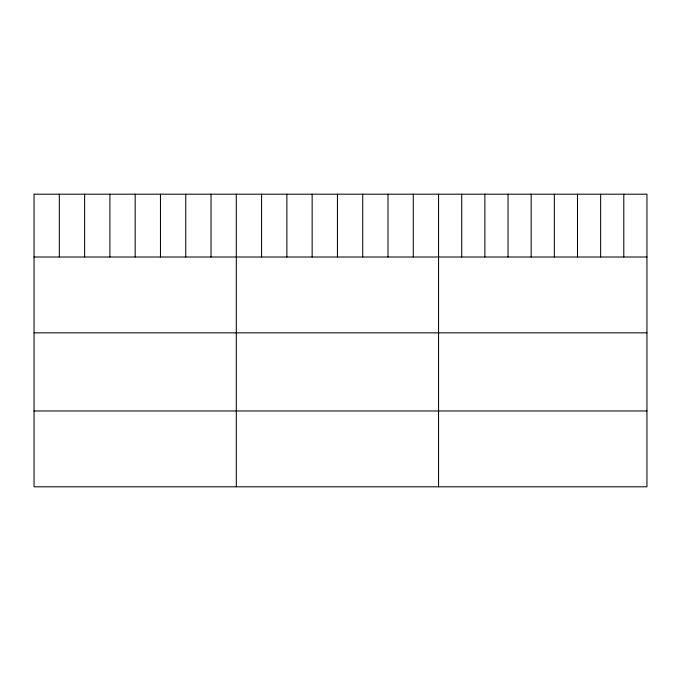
<?xml version="1.0" encoding="UTF-8"?>
<svg xmlns="http://www.w3.org/2000/svg" width="681" height="681" viewBox="0 0 681 681"><rect width="100%" height="100%" fill="white"/><g stroke="black" fill="none" stroke-linecap="round" stroke-linejoin="round"><path stroke-width="1.02" d="M646.95 257.009L646.95 486.804L34.05 486.804L34.05 194.196L646.95 194.196L646.95 257.009L34.05 257.009M34.05 332.839L646.95 332.839M34.05 410.975L646.95 410.975M623.796 194.196L623.796 257.009M600.642 194.196L600.642 257.009M577.488 194.196L577.488 257.009M554.334 194.196L554.334 257.009M531.18 194.196L531.18 257.009M508.026 194.196L508.026 257.009M484.872 194.196L484.872 257.009M461.718 194.196L461.718 257.009M438.564 194.196L438.564 486.804M413.282 194.196L413.282 257.009M388 194.196L388 257.009M362.718 194.196L362.718 257.009M337.435 194.196L337.435 257.009M312.153 194.196L312.153 257.009M286.871 194.196L286.871 257.009M261.589 194.196L261.589 257.009M236.307 194.196L236.307 486.804M211.025 194.196L211.025 257.009M185.743 194.196L185.743 257.009M160.461 194.196L160.461 257.009M135.179 194.196L135.179 257.009M109.896 194.196L109.896 257.009M84.614 194.196L84.614 257.009M59.332 194.196L59.332 257.009"/></g></svg>
